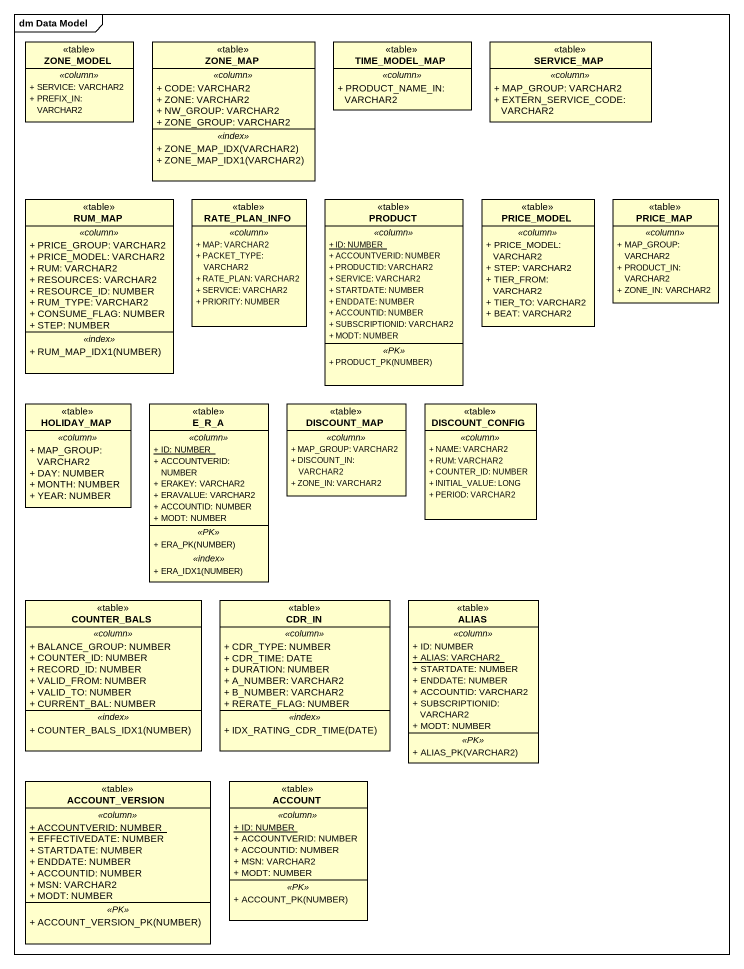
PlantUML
@startuml
mainframe dm Data Model
hide circle
hide empty members
skinparam classAttributeIconSize 0
class ZONE_MODEL <<table>> {
  .. <<column>> ..
  + SERVICE: VARCHAR2
  + PREFIX_IN: VARCHAR2
}
class ZONE_MAP <<table>> {
  .. <<column>> ..
  + CODE: VARCHAR2
  + ZONE: VARCHAR2
  + NW_GROUP: VARCHAR2
  + ZONE_GROUP: VARCHAR2
  .. <<index>> ..
  + ZONE_MAP_IDX(VARCHAR2)
  + ZONE_MAP_IDX1(VARCHAR2)
}
class TIME_MODEL_MAP <<table>> {
  .. <<column>> ..
  + PRODUCT_NAME_IN: VARCHAR2
}
class SERVICE_MAP <<table>> {
  .. <<column>> ..
  + MAP_GROUP: VARCHAR2
  + EXTERN_SERVICE_CODE: VARCHAR2
}
class RUM_MAP <<table>> {
  .. <<column>> ..
  + PRICE_GROUP: VARCHAR2
  + PRICE_MODEL: VARCHAR2
  + RUM: VARCHAR2
  + RESOURCES: VARCHAR2
  + RESOURCE_ID: NUMBER
  + RUM_TYPE: VARCHAR2
  + CONSUME_FLAG: NUMBER
  + STEP: NUMBER
  .. <<index>> ..
  + RUM_MAP_IDX1(NUMBER)
}
class RATE_PLAN_INFO <<table>> {
  .. <<column>> ..
  + MAP: VARCHAR2
  + PACKET_TYPE: VARCHAR2
  + RATE_PLAN: VARCHAR2
  + SERVICE: VARCHAR2
  + PRIORITY: NUMBER
}
class PRODUCT <<table>> {
  .. <<column>> ..
  {static} + ID: NUMBER
  + ACCOUNTVERID: NUMBER
  + PRODUCTID: VARCHAR2
  + SERVICE: VARCHAR2
  + STARTDATE: NUMBER
  + ENDDATE: NUMBER
  + ACCOUNTID: NUMBER
  + SUBSCRIPTIONID: VARCHAR2
  + MODT: NUMBER
  .. <<PK>> ..
  + PRODUCT_PK(NUMBER)
}
class PRICE_MODEL <<table>> {
  .. <<column>> ..
  + PRICE_MODEL: VARCHAR2
  + STEP: VARCHAR2
  + TIER_FROM: VARCHAR2
  + TIER_TO: VARCHAR2
  + BEAT: VARCHAR2
}
class PRICE_MAP <<table>> {
  .. <<column>> ..
  + MAP_GROUP: VARCHAR2
  + PRODUCT_IN: VARCHAR2
  + ZONE_IN: VARCHAR2
}
class HOLIDAY_MAP <<table>> {
  .. <<column>> ..
  + MAP_GROUP: VARCHAR2
  + DAY: NUMBER
  + MONTH: NUMBER
  + YEAR: NUMBER
}
class E_R_A <<table>> {
  .. <<column>> ..
  {static} + ID: NUMBER
  + ACCOUNTVERID: NUMBER
  + ERAKEY: VARCHAR2
  + ERAVALUE: VARCHAR2
  + ACCOUNTID: NUMBER
  + MODT: NUMBER
  .. <<PK>> ..
  + ERA_PK(NUMBER)
  .. <<index>> ..
  + ERA_IDX1(NUMBER)
}
class DISCOUNT_MAP <<table>> {
  .. <<column>> ..
  + MAP_GROUP: VARCHAR2
  + DISCOUNT_IN: VARCHAR2
  + ZONE_IN: VARCHAR2
}
class DISCOUNT_CONFIG <<table>> {
  .. <<column>> ..
  + NAME: VARCHAR2
  + RUM: VARCHAR2
  + COUNTER_ID: NUMBER
  + INITIAL_VALUE: LONG
  + PERIOD: VARCHAR2
}
class COUNTER_BALS <<table>> {
  .. <<column>> ..
  + BALANCE_GROUP: NUMBER
  + COUNTER_ID: NUMBER
  + RECORD_ID: NUMBER
  + VALID_FROM: NUMBER
  + VALID_TO: NUMBER
  + CURRENT_BAL: NUMBER
  .. <<index>> ..
  + COUNTER_BALS_IDX1(NUMBER)
}
class CDR_IN <<table>> {
  .. <<column>> ..
  + CDR_TYPE: NUMBER
  + CDR_TIME: DATE
  + DURATION: NUMBER
  + A_NUMBER: VARCHAR2
  + B_NUMBER: VARCHAR2
  + RERATE_FLAG: NUMBER
  .. <<index>> ..
  + IDX_RATING_CDR_TIME(DATE)
}
class ALIAS <<table>> {
  .. <<column>> ..
  + ID: NUMBER
  {static} + ALIAS: VARCHAR2
  + STARTDATE: NUMBER
  + ENDDATE: NUMBER
  + ACCOUNTID: VARCHAR2
  + SUBSCRIPTIONID: VARCHAR2
  + MODT: NUMBER
  .. <<PK>> ..
  + ALIAS_PK(VARCHAR2)
}
class ACCOUNT_VERSION <<table>> {
  .. <<column>> ..
  {static} + ACCOUNTVERID: NUMBER
  + EFFECTIVEDATE: NUMBER
  + STARTDATE: NUMBER
  + ENDDATE: NUMBER
  + ACCOUNTID: NUMBER
  + MSN: VARCHAR2
  + MODT: NUMBER
  .. <<PK>> ..
  + ACCOUNT_VERSION_PK(NUMBER)
}
class ACCOUNT <<table>> {
  .. <<column>> ..
  {static} + ID: NUMBER
  + ACCOUNTVERID: NUMBER
  + ACCOUNTID: NUMBER
  + MSN: VARCHAR2
  + MODT: NUMBER
  .. <<PK>> ..
  + ACCOUNT_PK(NUMBER)
}
@enduml
